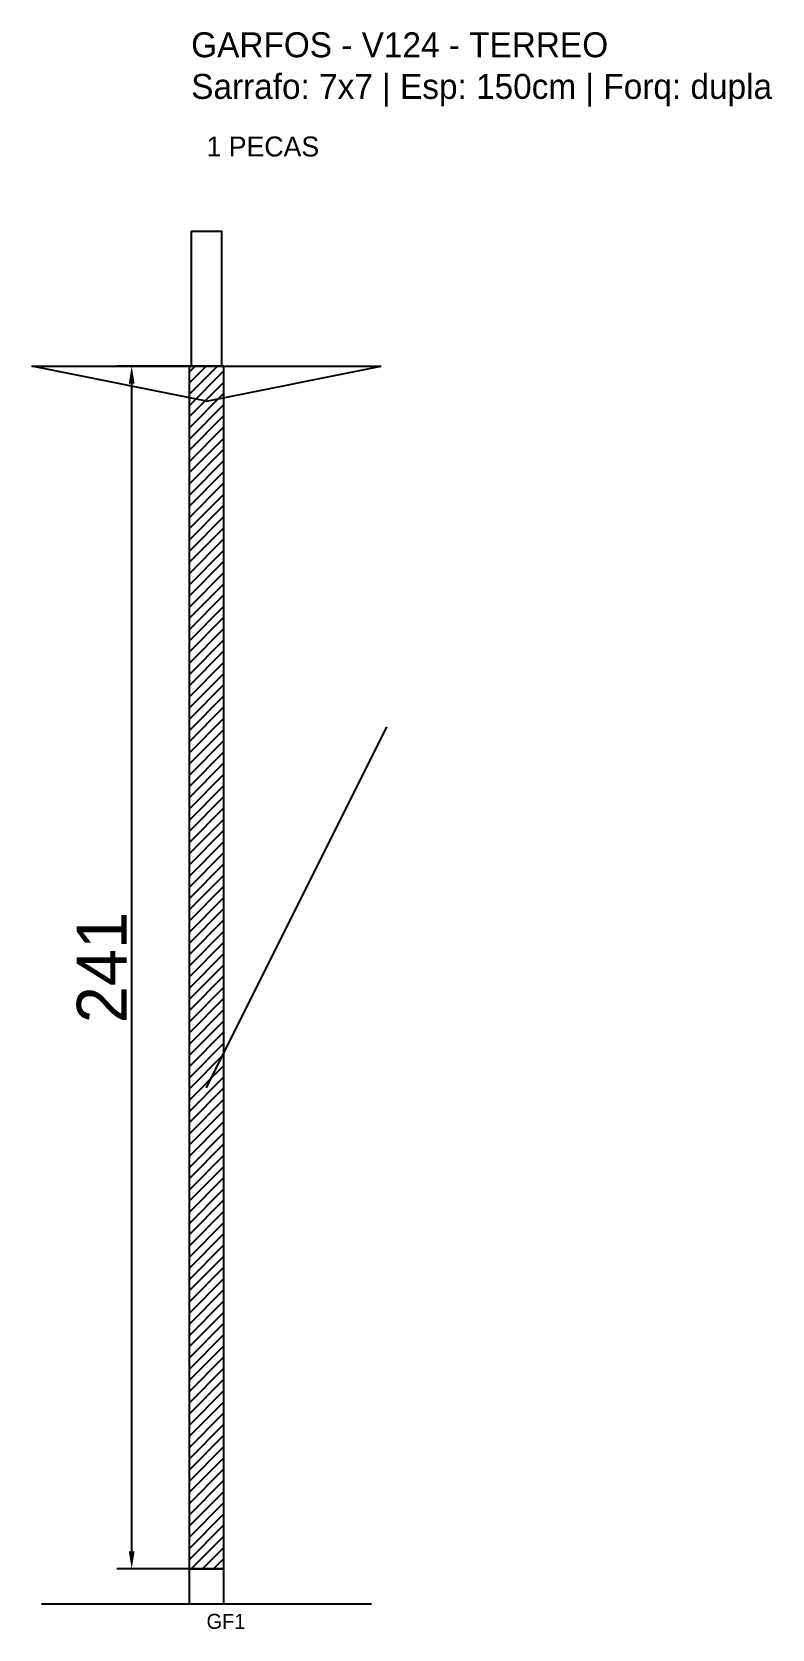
# Model space of a CAD drawing. Header units: metres. Extents: x -32 to 116, y -12 to 308.
import ezdxf

# ---------------------------------------------------------------- set-up
doc = ezdxf.new("R2010")
doc.units = ezdxf.units.M
for name, color, linetype in [('BARRA_ANCORAGEM', 1, 'Continuous'), ('COTA', 241, 'Continuous'), ('GARFOS OK', 3, 'Continuous'), ('NOME DA VIGA', 6, 'Continuous'), ('SARR_7x7', 40, 'Continuous'), ('VIGAS', 3, 'Continuous')]:
    doc.layers.add(name, color=color, linetype=linetype)
doc.dimstyles.new('EZ DXF', dxfattribs={"dimtxt": 10, "dimasz": 3.5, "dimexe": 3, "dimexo": 1.5, "dimgap": 1, "dimtad": 1, "dimdec": 1, "dimdsep": 46, "dimcen": 2.5, "dimazin": 3, "dimtfac": 1, "dimtmove": 0, "dimatfit": 3})

msp = doc.modelspace()

# ---------------------------------------------------------------- hatches: boundary and pattern name
at = {"layer": 'COTA'}
h = msp.add_hatch(dxfattribs=at)
h.set_pattern_fill('ANSI31', scale=0.5)
h.paths.add_polyline_path([(-0.429681, 0), (6.570319, 0), (6.570319, 241), (-0.429681, 241)])

# ---------------------------------------------------------------- linework, layer by layer
at = {"layer": 'BARRA_ANCORAGEM'}
msp.add_line((3.070319, 96.4), (39.220319, 168.7), dxfattribs=at)
at = {"layer": 'GARFOS OK'}
for p, q in [((3.070319, 234), (-31.929681, 241)), ((-31.929681, 241), (38.070319, 241)), ((3.070319, 234), (38.070319, 241))]:
    msp.add_line(p, q, dxfattribs=at)
at = {"layer": 'GARFOS OK', "linetype": 'CONTINUOUS'}
msp.add_line((-30, -7), (36.140638, -7), dxfattribs=at)
at = {"layer": 'GARFOS OK'}
msp.add_lwpolyline([(-0.429681, 0), (6.570319, 0), (6.570319, 241), (-0.429681, 241), (-0.429681, 0)], dxfattribs=at)
at = {"layer": 'SARR_7x7'}
msp.add_lwpolyline([(-0.429681, -7), (6.570319, -7), (6.570319, 0), (-0.429681, 0), (-0.429681, -7)], dxfattribs=at)
at = {"layer": 'VIGAS'}
msp.add_lwpolyline([(0, 241), (6.140638, 241), (6.140638, 268), (0, 268), (0, 241)], dxfattribs=at)

# ---------------------------------------------------------------- texts
at = {"layer": 'NOME DA VIGA'}
for s, height, p in [('1 PECAS', 4, (3.070319, 283)), ('GF1', 3, (3.070319, -12))]:
    msp.add_text(s, height=height, dxfattribs=at).set_placement(p)
at = {"layer": 'NOME DA VIGA', "insert": (0, 293), "char_height": 5, "attachment_point": 7}
msp.add_mtext('GARFOS - V124 - TERREO\\PSarrafo: 7x7 | Esp: 150cm | Forq: dupla', dxfattribs=at)

# ---------------------------------------------------------------- dimensions: what is measured, and where the dimension line sits
at = {"layer": 'COTA'}
msp.add_linear_dim(base=(-11.929681, 0), p1=(3.070319, 0), p2=(3.070319, 241), angle=90, dimstyle='EZ DXF', dxfattribs=at).render()

doc.saveas('drawing.dxf')
